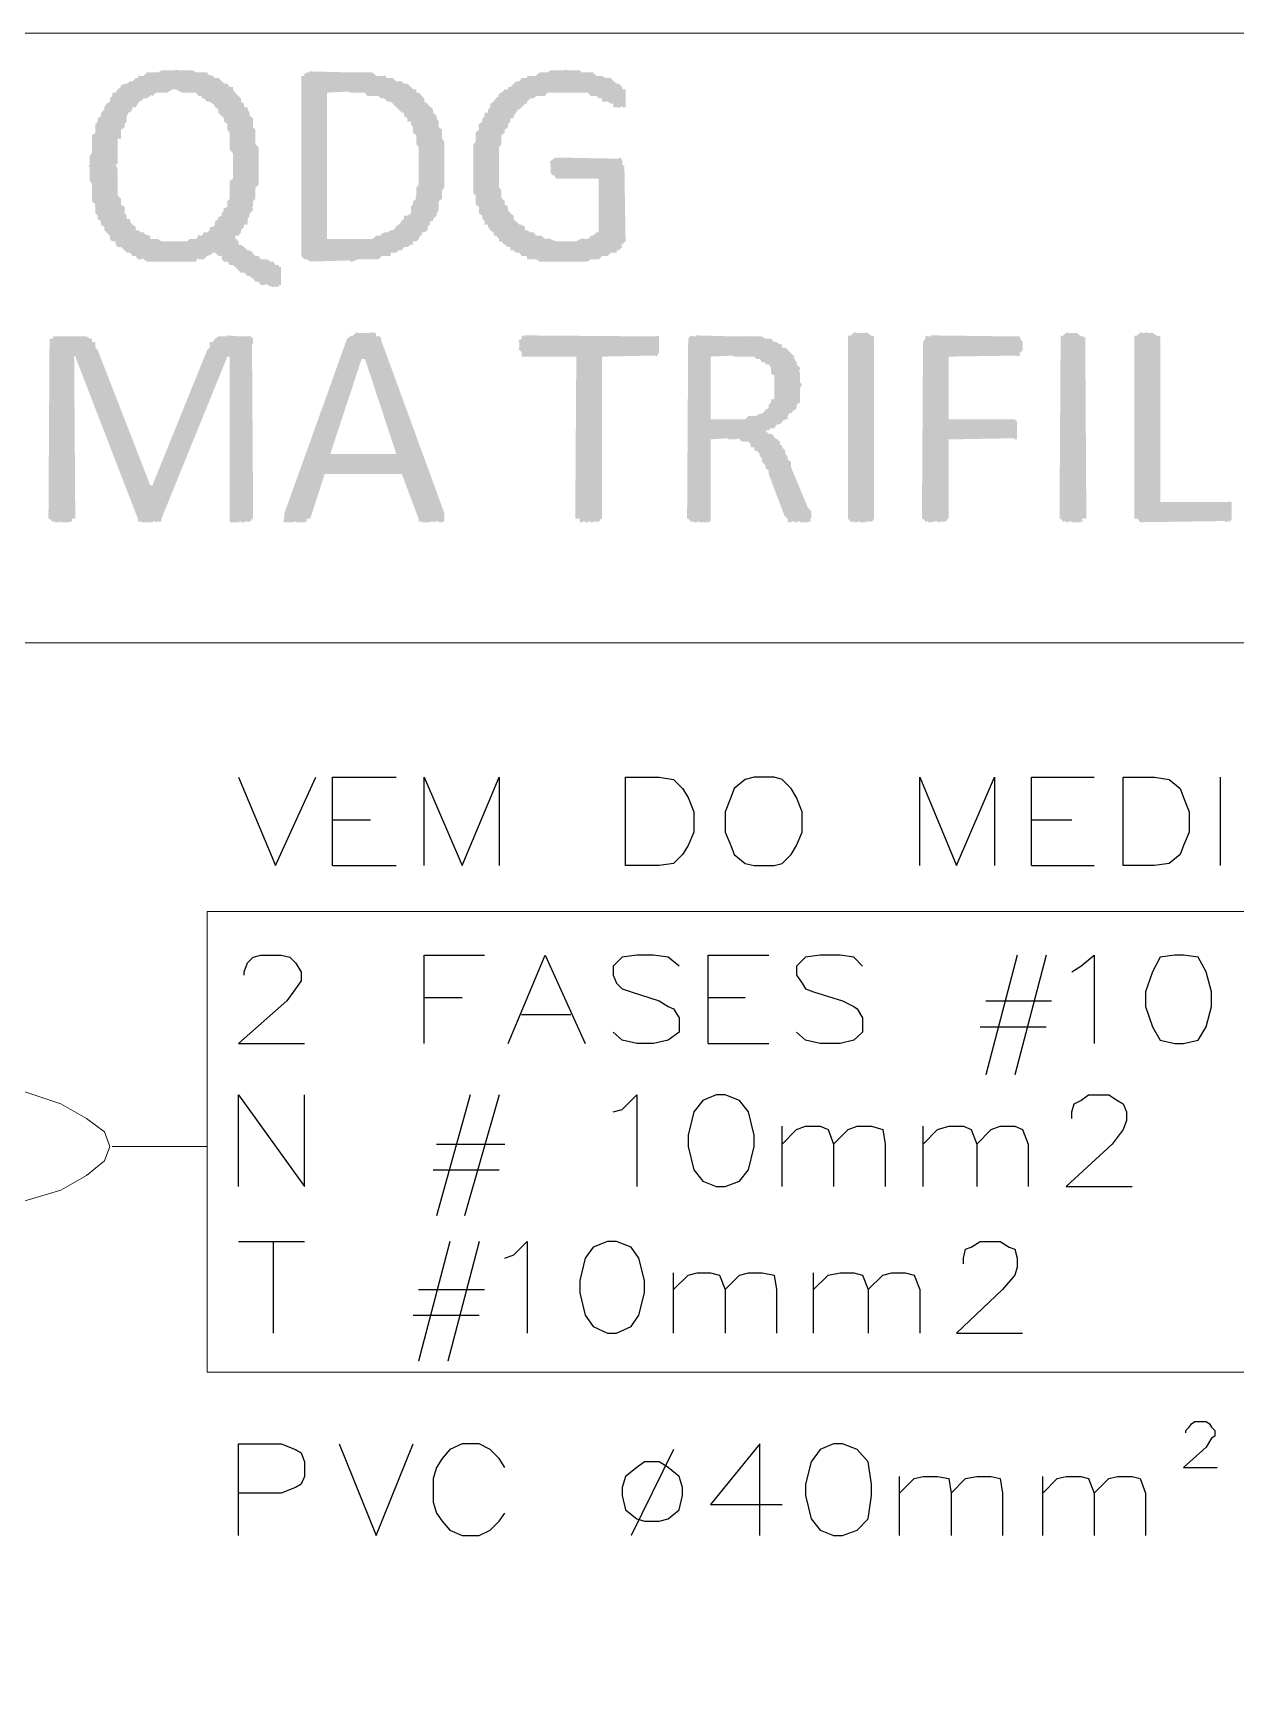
# Model space of a CAD drawing. Header units: millimetres. Extents: x 3240 to 3412, y 1366 to 1426.
# Drawn here: x 3256.151 to 3257.929, y 1378.575 to 1381.04 of the extents above; entities that cross this region are included whole.
import ezdxf

# ---------------------------------------------------------------- set-up
doc = ezdxf.new("R2010")
doc.units = ezdxf.units.MM

msp = doc.modelspace()

# ---------------------------------------------------------------- hatches: boundary and pattern name
at = {"true_color": 0x000007}
h = msp.add_hatch(color=7, dxfattribs=at)
h.paths.add_polyline_path([(3256.5174, 1380.6814), (3256.5174, 1380.6781), (3256.5174, 1380.6731), (3256.5174, 1380.6681), (3256.5141, 1380.6681), (3256.5141, 1380.6648), (3256.5124, 1380.6665), (3256.5091, 1380.6648), (3256.5091, 1380.6665), (3256.5058, 1380.6648), (3256.4976, 1380.6681), (3256.4959, 1380.6698), (3256.4926, 1380.6681), (3256.4876, 1380.6681), (3256.4843, 1380.6731), (3256.4794, 1380.6731), (3256.4761, 1380.6781), (3256.4744, 1380.6781), (3256.4711, 1380.6814), (3256.4678, 1380.6814), (3256.4628, 1380.6863), (3256.4579, 1380.6863), (3256.4546, 1380.6896), (3256.4529, 1380.6913), (3256.4496, 1380.6946), (3256.4463, 1380.6979), (3256.4413, 1380.6979), (3256.438, 1380.7029), (3256.4331, 1380.7029), (3256.4297, 1380.7062), (3256.4297, 1380.7111), (3256.4248, 1380.7111), (3256.4198, 1380.7161), (3256.4165, 1380.7161), (3256.4116, 1380.7111), (3256.4116, 1380.7128), (3256.4082, 1380.7111), (3256.4033, 1380.7062), (3256.395, 1380.7062), (3256.3934, 1380.7078), (3256.3917, 1380.7029), (3256.3867, 1380.7029), (3256.3818, 1380.7029), (3256.3785, 1380.7029), (3256.3735, 1380.7029), (3256.3702, 1380.7029), (3256.3652, 1380.7029), (3256.3619, 1380.7029), (3256.357, 1380.7029), (3256.352, 1380.7029), (3256.3487, 1380.7029), (3256.3437, 1380.7029), (3256.3355, 1380.7029), (3256.3322, 1380.7029), (3256.3272, 1380.7029), (3256.3239, 1380.7029), (3256.3189, 1380.7029), (3256.314, 1380.7062), (3256.314, 1380.7078), (3256.3107, 1380.7062), (3256.3057, 1380.7062), (3256.3024, 1380.7111), (3256.2974, 1380.7111), (3256.2941, 1380.7161), (3256.2892, 1380.7161), (3256.2859, 1380.7194), (3256.2842, 1380.7211), (3256.2809, 1380.7244), (3256.2759, 1380.7244), (3256.2726, 1380.7277), (3256.2726, 1380.7326), (3256.2677, 1380.7326), (3256.2644, 1380.736), (3256.2644, 1380.7409), (3256.2594, 1380.7459), (3256.2561, 1380.7492), (3256.2561, 1380.7541), (3256.2511, 1380.7575), (3256.2511, 1380.7624), (3256.2462, 1380.7657), (3256.2462, 1380.7707), (3256.2429, 1380.774), (3256.2429, 1380.779), (3256.2429, 1380.7839), (3256.2412, 1380.7839), (3256.2429, 1380.7872), (3256.2379, 1380.7922), (3256.2379, 1380.7955), (3256.2379, 1380.8005), (3256.2379, 1380.8038), (3256.2379, 1380.8087), (3256.2379, 1380.812), (3256.2379, 1380.817), (3256.2346, 1380.822), (3256.2346, 1380.8253), (3256.2346, 1380.8335), (3256.2346, 1380.8385), (3256.2346, 1380.8418), (3256.2329, 1380.8435), (3256.2346, 1380.8468), (3256.2346, 1380.8517), (3256.2346, 1380.855), (3256.2346, 1380.86), (3256.2379, 1380.8633), (3256.2379, 1380.8683), (3256.2379, 1380.8716), (3256.2379, 1380.8765), (3256.2379, 1380.8798), (3256.2379, 1380.8848), (3256.2379, 1380.8898), (3256.2429, 1380.8931), (3256.2429, 1380.898), (3256.2429, 1380.9013), (3256.2429, 1380.9063), (3256.2462, 1380.9096), (3256.2462, 1380.9146), (3256.2511, 1380.9179), (3256.2511, 1380.9228), (3256.2561, 1380.9278), (3256.2561, 1380.9311), (3256.2594, 1380.9361), (3256.2644, 1380.9394), (3256.2644, 1380.9443), (3256.2677, 1380.9477), (3256.2677, 1380.9526), (3256.2726, 1380.9526), (3256.2759, 1380.9576), (3256.2809, 1380.9609), (3256.2792, 1380.9625), (3256.2859, 1380.9658), (3256.2892, 1380.9658), (3256.2941, 1380.9692), (3256.2974, 1380.9692), (3256.3024, 1380.9741), (3256.3057, 1380.9741), (3256.3057, 1380.9774), (3256.3107, 1380.9774), (3256.314, 1380.9774), (3256.3189, 1380.9824), (3256.3239, 1380.9824), (3256.3272, 1380.9824), (3256.3322, 1380.9824), (3256.3355, 1380.9824), (3256.3404, 1380.9857), (3256.3437, 1380.9857), (3256.3487, 1380.9857), (3256.352, 1380.9857), (3256.357, 1380.9857), (3256.3619, 1380.9857), (3256.3603, 1380.9873), (3256.3652, 1380.9857), (3256.3735, 1380.9857), (3256.3785, 1380.9857), (3256.3818, 1380.9857), (3256.3867, 1380.9857), (3256.3917, 1380.9824), (3256.395, 1380.9824), (3256.4, 1380.9824), (3256.4033, 1380.9824), (3256.4082, 1380.9824), (3256.4116, 1380.9774), (3256.4116, 1380.9791), (3256.4165, 1380.9774), (3256.4198, 1380.9741), (3256.4248, 1380.9741), (3256.4297, 1380.9692), (3256.4281, 1380.9708), (3256.4331, 1380.9658), (3256.438, 1380.9658), (3256.4413, 1380.9609), (3256.4463, 1380.9609), (3256.4463, 1380.9576), (3256.4496, 1380.9526), (3256.4546, 1380.9477), (3256.4529, 1380.9493), (3256.4579, 1380.9443), (3256.4579, 1380.9394), (3256.4628, 1380.9361), (3256.4628, 1380.9311), (3256.4678, 1380.9311), (3256.4678, 1380.9278), (3256.4711, 1380.9228), (3256.4711, 1380.9179), (3256.4761, 1380.9146), (3256.4761, 1380.9096), (3256.4761, 1380.9063), (3256.4761, 1380.9013), (3256.4794, 1380.898), (3256.4794, 1380.8931), (3256.4794, 1380.8898), (3256.4794, 1380.8848), (3256.4794, 1380.8798), (3256.4794, 1380.8765), (3256.4843, 1380.8716), (3256.4843, 1380.8683), (3256.4843, 1380.8633), (3256.4843, 1380.86), (3256.4843, 1380.855), (3256.4843, 1380.8517), (3256.4843, 1380.8468), (3256.4843, 1380.8418), (3256.4843, 1380.8385), (3256.4843, 1380.8335), (3256.4843, 1380.8302), (3256.4843, 1380.8253), (3256.4843, 1380.822), (3256.4843, 1380.817), (3256.4794, 1380.812), (3256.4794, 1380.8087), (3256.4794, 1380.8038), (3256.4794, 1380.8005), (3256.4794, 1380.7955), (3256.4761, 1380.7922), (3256.4761, 1380.7872), (3256.4761, 1380.7839), (3256.4744, 1380.7839), (3256.4761, 1380.779), (3256.4711, 1380.774), (3256.4711, 1380.7707), (3256.4678, 1380.7657), (3256.4678, 1380.7624), (3256.4678, 1380.7575), (3256.4628, 1380.7575), (3256.4628, 1380.7541), (3256.4579, 1380.7492), (3256.4579, 1380.7459), (3256.4546, 1380.7409), (3256.4496, 1380.7409), (3256.4496, 1380.736), (3256.4496, 1380.7376), (3256.4546, 1380.7326), (3256.4546, 1380.7277), (3256.4579, 1380.7277), (3256.4628, 1380.7244), (3256.4678, 1380.7194), (3256.4711, 1380.7194), (3256.4761, 1380.7161), (3256.4744, 1380.7161), (3256.4794, 1380.7111), (3256.4843, 1380.7111), (3256.4876, 1380.7062), (3256.4926, 1380.7062), (3256.4976, 1380.7062), (3256.4959, 1380.7078), (3256.5009, 1380.7029), (3256.5058, 1380.7029), (3256.5091, 1380.6979), (3256.5141, 1380.6979), (3256.5141, 1380.6946), (3256.5174, 1380.6946), (3256.5174, 1380.6896), (3256.5174, 1380.6863), (3256.5174, 1380.6814), (3256.5174, 1380.683)])
h.paths.add_polyline_path([(3256.4463, 1380.8418), (3256.4463, 1380.8517), (3256.4463, 1380.855), (3256.4463, 1380.86), (3256.4463, 1380.8633), (3256.4413, 1380.8683), (3256.4413, 1380.8716), (3256.4413, 1380.8765), (3256.4413, 1380.8798), (3256.4413, 1380.8848), (3256.4413, 1380.8898), (3256.4413, 1380.8931), (3256.438, 1380.898), (3256.438, 1380.9013), (3256.438, 1380.9063), (3256.4331, 1380.9096), (3256.4331, 1380.9146), (3256.4297, 1380.9179), (3256.4281, 1380.9195), (3256.4248, 1380.9228), (3256.4248, 1380.9278), (3256.4198, 1380.9311), (3256.4198, 1380.9328), (3256.4165, 1380.9361), (3256.4116, 1380.9394), (3256.4082, 1380.9394), (3256.4033, 1380.9443), (3256.4, 1380.9443), (3256.4, 1380.9477), (3256.395, 1380.9477), (3256.3934, 1380.9493), (3256.3917, 1380.9526), (3256.3867, 1380.9526), (3256.3818, 1380.9526), (3256.3785, 1380.9526), (3256.3735, 1380.9526), (3256.3702, 1380.9526), (3256.3619, 1380.9576), (3256.3603, 1380.9576), (3256.357, 1380.9576), (3256.3487, 1380.9526), (3256.3437, 1380.9526), (3256.3404, 1380.9526), (3256.3355, 1380.9526), (3256.3322, 1380.9526), (3256.3272, 1380.9477), (3256.3256, 1380.9493), (3256.3239, 1380.9477), (3256.3189, 1380.9443), (3256.314, 1380.9443), (3256.3107, 1380.9394), (3256.309, 1380.941), (3256.3057, 1380.9361), (3256.3024, 1380.9311), (3256.2974, 1380.9311), (3256.2974, 1380.9278), (3256.2941, 1380.9228), (3256.2925, 1380.9245), (3256.2892, 1380.9179), (3256.2892, 1380.9146), (3256.2892, 1380.9096), (3256.2859, 1380.9063), (3256.2859, 1380.9013), (3256.2809, 1380.898), (3256.2809, 1380.8931), (3256.2809, 1380.8898), (3256.2809, 1380.8848), (3256.2759, 1380.8848), (3256.2759, 1380.8798), (3256.2759, 1380.8765), (3256.2759, 1380.8716), (3256.2759, 1380.8683), (3256.2759, 1380.86), (3256.2759, 1380.855), (3256.2759, 1380.8517), (3256.2759, 1380.8468), (3256.2726, 1380.8468), (3256.2759, 1380.8385), (3256.2759, 1380.8335), (3256.2759, 1380.8302), (3256.2759, 1380.8253), (3256.2759, 1380.822), (3256.2759, 1380.817), (3256.2759, 1380.812), (3256.2759, 1380.8087), (3256.2759, 1380.8038), (3256.2759, 1380.8005), (3256.2809, 1380.7955), (3256.2809, 1380.7922), (3256.2809, 1380.7872), (3256.2859, 1380.7839), (3256.2859, 1380.779), (3256.2859, 1380.774), (3256.2892, 1380.7707), (3256.2892, 1380.7657), (3256.2941, 1380.7657), (3256.2941, 1380.7624), (3256.2974, 1380.7575), (3256.3024, 1380.7541), (3256.3024, 1380.7492), (3256.3057, 1380.7492), (3256.3107, 1380.7459), (3256.314, 1380.7459), (3256.3189, 1380.7409), (3256.3173, 1380.7426), (3256.3239, 1380.7409), (3256.3239, 1380.736), (3256.3272, 1380.736), (3256.3322, 1380.736), (3256.3355, 1380.736), (3256.3404, 1380.7326), (3256.3437, 1380.7326), (3256.352, 1380.7326), (3256.357, 1380.7326), (3256.3553, 1380.7326), (3256.3652, 1380.7326), (3256.3702, 1380.7326), (3256.3735, 1380.7326), (3256.3785, 1380.7326), (3256.3818, 1380.736), (3256.3867, 1380.736), (3256.3917, 1380.736), (3256.395, 1380.7409), (3256.3934, 1380.7426), (3256.4, 1380.7409), (3256.4033, 1380.7459), (3256.4082, 1380.7459), (3256.4116, 1380.7492), (3256.4116, 1380.7541), (3256.4165, 1380.7541), (3256.4198, 1380.7575), (3256.4198, 1380.7624), (3256.4248, 1380.7657), (3256.4231, 1380.7674), (3256.4297, 1380.7707), (3256.4297, 1380.774), (3256.4331, 1380.779), (3256.4314, 1380.7806), (3256.438, 1380.7839), (3256.438, 1380.7872), (3256.438, 1380.7922), (3256.4413, 1380.7955), (3256.4413, 1380.8005), (3256.4413, 1380.8038), (3256.4413, 1380.8087), (3256.4413, 1380.812), (3256.4413, 1380.817), (3256.4413, 1380.822), (3256.4463, 1380.8253), (3256.4463, 1380.8302), (3256.4463, 1380.8335), (3256.4463, 1380.8418), (3256.4446, 1380.8435)])
h = msp.add_hatch(color=7, dxfattribs=at)
h.paths.add_polyline_path([(3256.7589, 1380.8468), (3256.7589, 1380.8418), (3256.7589, 1380.8385), (3256.7589, 1380.8335), (3256.7589, 1380.8302), (3256.7589, 1380.8253), (3256.7589, 1380.822), (3256.7589, 1380.817), (3256.7589, 1380.812), (3256.7556, 1380.8087), (3256.7556, 1380.8038), (3256.7556, 1380.8005), (3256.7556, 1380.7955), (3256.7506, 1380.7922), (3256.7506, 1380.7872), (3256.7506, 1380.7839), (3256.7506, 1380.779), (3256.7473, 1380.774), (3256.7473, 1380.7707), (3256.7423, 1380.7657), (3256.7423, 1380.7624), (3256.7374, 1380.7624), (3256.7374, 1380.7575), (3256.7341, 1380.7541), (3256.7341, 1380.7492), (3256.7291, 1380.7459), (3256.7258, 1380.7459), (3256.7258, 1380.7409), (3256.7241, 1380.7426), (3256.7208, 1380.736), (3256.7175, 1380.7326), (3256.7126, 1380.7326), (3256.7126, 1380.7277), (3256.7093, 1380.7277), (3256.7043, 1380.7244), (3256.6993, 1380.7244), (3256.696, 1380.7194), (3256.6911, 1380.7194), (3256.6878, 1380.7161), (3256.6828, 1380.7161), (3256.6795, 1380.7161), (3256.6795, 1380.7111), (3256.6745, 1380.7111), (3256.6696, 1380.7111), (3256.6663, 1380.7111), (3256.6613, 1380.7062), (3256.658, 1380.7062), (3256.653, 1380.7062), (3256.6497, 1380.7062), (3256.6448, 1380.7062), (3256.6414, 1380.7062), (3256.6365, 1380.7062), (3256.6315, 1380.7062), (3256.6233, 1380.7029), (3256.6199, 1380.7029), (3256.6183, 1380.7045), (3256.5604, 1380.7029), (3256.5554, 1380.7062), (3256.5521, 1380.7062), (3256.5505, 1380.7078), (3256.5472, 1380.7111), (3256.5472, 1380.7161), (3256.5472, 1380.7194), (3256.5472, 1380.7211), (3256.5472, 1380.9658), (3256.5472, 1380.9741), (3256.5472, 1380.9774), (3256.5521, 1380.9774), (3256.5505, 1380.9791), (3256.5554, 1380.9824), (3256.5604, 1380.9824), (3256.5588, 1380.984), (3256.6233, 1380.9824), (3256.6282, 1380.9824), (3256.6315, 1380.9824), (3256.6365, 1380.9824), (3256.6414, 1380.9824), (3256.6497, 1380.9824), (3256.653, 1380.9824), (3256.658, 1380.9774), (3256.6613, 1380.9774), (3256.6663, 1380.9774), (3256.6696, 1380.9774), (3256.6696, 1380.9791), (3256.6745, 1380.9741), (3256.6795, 1380.9741), (3256.6828, 1380.9741), (3256.6878, 1380.9692), (3256.6911, 1380.9692), (3256.696, 1380.9692), (3256.6993, 1380.9658), (3256.7043, 1380.9658), (3256.7093, 1380.9609), (3256.7126, 1380.9576), (3256.7175, 1380.9576), (3256.7175, 1380.9526), (3256.7208, 1380.9526), (3256.7258, 1380.9477), (3256.7241, 1380.9493), (3256.7291, 1380.9443), (3256.7291, 1380.9394), (3256.7341, 1380.9361), (3256.7374, 1380.9311), (3256.7374, 1380.9328), (3256.7423, 1380.9278), (3256.7423, 1380.9228), (3256.7473, 1380.9179), (3256.7473, 1380.9146), (3256.7506, 1380.9096), (3256.7506, 1380.9063), (3256.7506, 1380.9013), (3256.7489, 1380.903), (3256.7556, 1380.898), (3256.7556, 1380.8931), (3256.7556, 1380.8898), (3256.7556, 1380.8848), (3256.7589, 1380.8798), (3256.7589, 1380.8765), (3256.7589, 1380.8716), (3256.7589, 1380.8683), (3256.7589, 1380.8633), (3256.7589, 1380.86), (3256.7589, 1380.8517), (3256.7589, 1380.8468), (3256.7589, 1380.8484)])
h.paths.add_polyline_path([(3256.7208, 1380.8468), (3256.7208, 1380.8517), (3256.7208, 1380.855), (3256.7208, 1380.86), (3256.7208, 1380.8633), (3256.7208, 1380.8683), (3256.7208, 1380.8716), (3256.7175, 1380.8765), (3256.7175, 1380.8798), (3256.7175, 1380.8848), (3256.7175, 1380.8898), (3256.7126, 1380.8931), (3256.7126, 1380.898), (3256.7126, 1380.9013), (3256.7093, 1380.9063), (3256.7093, 1380.9096), (3256.7043, 1380.9096), (3256.7043, 1380.9146), (3256.6993, 1380.9179), (3256.6993, 1380.9228), (3256.696, 1380.9228), (3256.6911, 1380.9278), (3256.6878, 1380.9311), (3256.6861, 1380.9328), (3256.6828, 1380.9361), (3256.6795, 1380.9394), (3256.6745, 1380.9394), (3256.6696, 1380.9443), (3256.6663, 1380.9443), (3256.6646, 1380.9443), (3256.6613, 1380.9477), (3256.658, 1380.9477), (3256.653, 1380.9477), (3256.6497, 1380.9477), (3256.6448, 1380.9477), (3256.6414, 1380.9526), (3256.6365, 1380.9526), (3256.6315, 1380.9526), (3256.6282, 1380.9526), (3256.6199, 1380.9526), (3256.6183, 1380.9543), (3256.5852, 1380.9526), (3256.5852, 1380.736), (3256.6199, 1380.736), (3256.6282, 1380.736), (3256.6315, 1380.736), (3256.6365, 1380.736), (3256.6414, 1380.736), (3256.6448, 1380.736), (3256.6497, 1380.736), (3256.653, 1380.736), (3256.658, 1380.7409), (3256.6613, 1380.7409), (3256.6663, 1380.7409), (3256.6646, 1380.7426), (3256.6696, 1380.7459), (3256.6745, 1380.7459), (3256.6795, 1380.7492), (3256.6828, 1380.7492), (3256.6878, 1380.7541), (3256.6861, 1380.7541), (3256.6911, 1380.7575), (3256.696, 1380.7624), (3256.6944, 1380.7624), (3256.6993, 1380.7657), (3256.6993, 1380.7707), (3256.7043, 1380.7707), (3256.7093, 1380.774), (3256.7093, 1380.779), (3256.7093, 1380.7839), (3256.7126, 1380.7872), (3256.7126, 1380.7922), (3256.7175, 1380.7955), (3256.7159, 1380.7971), (3256.7175, 1380.8005), (3256.7175, 1380.8038), (3256.7175, 1380.8087), (3256.7175, 1380.812), (3256.7208, 1380.817), (3256.7208, 1380.822), (3256.7208, 1380.8253), (3256.7208, 1380.8302), (3256.7208, 1380.8335), (3256.7208, 1380.8385), (3256.7208, 1380.8418), (3256.7208, 1380.8468), (3256.7208, 1380.8484)])
for points in [[(3257.0268, 1380.9443), (3257.0268, 1380.9394), (3257.0268, 1380.9361), (3257.0268, 1380.9311), (3257.0218, 1380.9311), (3257.0202, 1380.9328), (3257.0169, 1380.9278), (3257.0169, 1380.9311), (3257.0136, 1380.9311), (3257.0086, 1380.9311), (3257.0086, 1380.9361), (3257.0053, 1380.9361), (3257.0003, 1380.9394), (3256.997, 1380.9394), (3256.9921, 1380.9394), (3256.9921, 1380.9443), (3256.9871, 1380.9443), (3256.9838, 1380.9477), (3256.9788, 1380.9477), (3256.9755, 1380.9477), (3256.9706, 1380.9526), (3256.9673, 1380.9526), (3256.9623, 1380.9526), (3256.959, 1380.9526), (3256.954, 1380.9526), (3256.9491, 1380.9526), (3256.9458, 1380.9526), (3256.9408, 1380.9526), (3256.9375, 1380.9526), (3256.9325, 1380.9526), (3256.9292, 1380.9526), (3256.9243, 1380.9526), (3256.921, 1380.9526), (3256.916, 1380.9526), (3256.911, 1380.9526), (3256.9077, 1380.9477), (3256.9028, 1380.9477), (3256.8995, 1380.9477), (3256.8945, 1380.9477), (3256.8912, 1380.9443), (3256.8862, 1380.9443), (3256.8813, 1380.9394), (3256.8813, 1380.9361), (3256.878, 1380.9361), (3256.873, 1380.9311), (3256.8697, 1380.9278), (3256.868, 1380.9278), (3256.8647, 1380.9228), (3256.8614, 1380.9179), (3256.8614, 1380.9146), (3256.8565, 1380.9146), (3256.8565, 1380.9096), (3256.8531, 1380.9063), (3256.8531, 1380.9013), (3256.8482, 1380.898), (3256.8482, 1380.8931), (3256.8432, 1380.8898), (3256.8432, 1380.8848), (3256.8432, 1380.8798), (3256.8432, 1380.8765), (3256.8399, 1380.8716), (3256.8399, 1380.8683), (3256.8399, 1380.8633), (3256.8399, 1380.86), (3256.8399, 1380.855), (3256.8399, 1380.8517), (3256.8399, 1380.8468), (3256.8399, 1380.8418), (3256.8399, 1380.8385), (3256.8399, 1380.8335), (3256.8399, 1380.8302), (3256.8399, 1380.8253), (3256.8399, 1380.822), (3256.8399, 1380.817), (3256.8399, 1380.812), (3256.8432, 1380.8087), (3256.8432, 1380.8038), (3256.8432, 1380.8005), (3256.8432, 1380.7955), (3256.8432, 1380.7971), (3256.8482, 1380.7922), (3256.8482, 1380.7872), (3256.8531, 1380.7839), (3256.8531, 1380.779), (3256.8565, 1380.774), (3256.8548, 1380.7756), (3256.8614, 1380.7707), (3256.8614, 1380.7657), (3256.8647, 1380.7624), (3256.8697, 1380.7575), (3256.873, 1380.7575), (3256.878, 1380.7541), (3256.878, 1380.7492), (3256.8813, 1380.7492), (3256.8862, 1380.7459), (3256.8912, 1380.7459), (3256.8945, 1380.7409), (3256.8995, 1380.7409), (3256.9028, 1380.7409), (3256.9077, 1380.736), (3256.911, 1380.736), (3256.911, 1380.7376), (3256.916, 1380.736), (3256.9243, 1380.7326), (3256.9292, 1380.7326), (3256.9325, 1380.7326), (3256.9375, 1380.7326), (3256.9358, 1380.7326), (3256.9408, 1380.7326), (3256.9458, 1380.7326), (3256.9491, 1380.7326), (3256.954, 1380.7326), (3256.959, 1380.736), (3256.9623, 1380.736), (3256.9606, 1380.7376), (3256.9673, 1380.736), (3256.9706, 1380.736), (3256.9755, 1380.7409), (3256.9788, 1380.7409), (3256.9838, 1380.7459), (3256.9871, 1380.7459), (3256.9871, 1380.8253), (3256.9243, 1380.8253), (3256.921, 1380.8302), (3256.9193, 1380.8302), (3256.916, 1380.8335), (3256.916, 1380.8385), (3256.916, 1380.8418), (3256.916, 1380.8468), (3256.9143, 1380.8484), (3256.916, 1380.8517), (3256.921, 1380.855), (3256.9193, 1380.8567), (3256.9243, 1380.855), (3256.9226, 1380.8567), (3257.0136, 1380.855), (3257.0169, 1380.855), (3257.0169, 1380.8567), (3257.0218, 1380.855), (3257.0202, 1380.8567), (3257.0218, 1380.8517), (3257.0218, 1380.8468), (3257.0268, 1380.8418), (3257.0251, 1380.8435), (3257.0268, 1380.736), (3257.0268, 1380.7326), (3257.0218, 1380.7277), (3257.0202, 1380.7293), (3257.0218, 1380.7244), (3257.0169, 1380.7194), (3257.0136, 1380.7194), (3257.0136, 1380.7161), (3257.0086, 1380.7161), (3257.0053, 1380.7161), (3257.0003, 1380.7111), (3256.997, 1380.7111), (3256.9921, 1380.7111), (3256.9871, 1380.7062), (3256.9838, 1380.7062), (3256.9788, 1380.7062), (3256.9755, 1380.7062), (3256.9706, 1380.7029), (3256.9673, 1380.7029), (3256.9623, 1380.7029), (3256.959, 1380.7029), (3256.954, 1380.7029), (3256.9491, 1380.7029), (3256.9458, 1380.7029), (3256.9408, 1380.7029), (3256.9375, 1380.7029), (3256.9325, 1380.7029), (3256.9243, 1380.7029), (3256.921, 1380.7029), (3256.916, 1380.7029), (3256.911, 1380.7029), (3256.9077, 1380.7029), (3256.9028, 1380.7029), (3256.8995, 1380.7029), (3256.8945, 1380.7062), (3256.8912, 1380.7062), (3256.8862, 1380.7062), (3256.8813, 1380.7062), (3256.8813, 1380.7111), (3256.878, 1380.7111), (3256.873, 1380.7111), (3256.8697, 1380.7161), (3256.8647, 1380.7161), (3256.8614, 1380.7194), (3256.8565, 1380.7194), (3256.8565, 1380.7244), (3256.8531, 1380.7244), (3256.8482, 1380.7277), (3256.8432, 1380.7326), (3256.8399, 1380.7326), (3256.8399, 1380.736), (3256.835, 1380.7409), (3256.8316, 1380.7409), (3256.8316, 1380.7459), (3256.8267, 1380.7492), (3256.8234, 1380.7541), (3256.8234, 1380.7575), (3256.8184, 1380.7575), (3256.8184, 1380.7624), (3256.8151, 1380.7657), (3256.8151, 1380.7707), (3256.8101, 1380.774), (3256.8101, 1380.779), (3256.8101, 1380.7839), (3256.8052, 1380.7872), (3256.8052, 1380.7922), (3256.8052, 1380.7955), (3256.8052, 1380.8005), (3256.8019, 1380.8038), (3256.8019, 1380.8087), (3256.8019, 1380.812), (3256.8019, 1380.817), (3256.8019, 1380.822), (3256.8019, 1380.8253), (3256.8019, 1380.8302), (3256.8019, 1380.8335), (3256.8019, 1380.8385), (3256.8019, 1380.8418), (3256.8019, 1380.8468), (3256.8019, 1380.8517), (3256.8019, 1380.855), (3256.8019, 1380.86), (3256.8019, 1380.8633), (3256.8019, 1380.8683), (3256.8019, 1380.8716), (3256.8019, 1380.8765), (3256.8052, 1380.8798), (3256.8052, 1380.8848), (3256.8052, 1380.8898), (3256.8052, 1380.8931), (3256.8101, 1380.898), (3256.8101, 1380.9013), (3256.8085, 1380.903), (3256.8101, 1380.9063), (3256.8151, 1380.9096), (3256.8151, 1380.9146), (3256.8184, 1380.9179), (3256.8184, 1380.9228), (3256.8234, 1380.9228), (3256.8234, 1380.9278), (3256.8267, 1380.9311), (3256.8267, 1380.9361), (3256.8316, 1380.9394), (3256.835, 1380.9443), (3256.8399, 1380.9477), (3256.8383, 1380.9493), (3256.8432, 1380.9526), (3256.8482, 1380.9576), (3256.8531, 1380.9576), (3256.8531, 1380.9609), (3256.8565, 1380.9609), (3256.8614, 1380.9658), (3256.8647, 1380.9692), (3256.8697, 1380.9692), (3256.873, 1380.9741), (3256.878, 1380.9741), (3256.8813, 1380.9741), (3256.8813, 1380.9774), (3256.8862, 1380.9774), (3256.8912, 1380.9774), (3256.8945, 1380.9774), (3256.8995, 1380.9824), (3256.9028, 1380.9824), (3256.9077, 1380.9824), (3256.911, 1380.9824), (3256.916, 1380.9857), (3256.921, 1380.9857), (3256.9243, 1380.9857), (3256.9292, 1380.9857), (3256.9325, 1380.9857), (3256.9375, 1380.9857), (3256.9358, 1380.9873), (3256.9408, 1380.9857), (3256.9458, 1380.9857), (3256.9491, 1380.9857), (3256.954, 1380.9857), (3256.959, 1380.9857), (3256.9623, 1380.9824), (3256.9673, 1380.9824), (3256.9706, 1380.9824), (3256.9755, 1380.9824), (3256.9788, 1380.9824), (3256.9838, 1380.9774), (3256.9871, 1380.9774), (3256.9921, 1380.9774), (3256.997, 1380.9741), (3257.0003, 1380.9741), (3257.0053, 1380.9741), (3257.0086, 1380.9692), (3257.0086, 1380.9708), (3257.0136, 1380.9658), (3257.0169, 1380.9658), (3257.0218, 1380.9609), (3257.0218, 1380.9576), (3257.0268, 1380.9576), (3257.0268, 1380.9526), (3257.0268, 1380.9477), (3257.0268, 1380.9443), (3257.0251, 1380.9443)], [(3257.394, 1380.3225), (3257.3907, 1380.3175), (3257.389, 1380.3192), (3257.3857, 1380.3175), (3257.384, 1380.3192), (3257.3824, 1380.3175), (3257.3725, 1380.3175), (3257.3725, 1380.3192), (3257.3692, 1380.3175), (3257.3642, 1380.3175), (3257.3642, 1380.3192), (3257.3609, 1380.3175), (3257.3592, 1380.3192), (3257.3559, 1380.3225), (3257.3559, 1380.5888), (3257.3559, 1380.5921), (3257.3559, 1380.5937), (3257.3609, 1380.5921), (3257.3592, 1380.5937), (3257.3642, 1380.597), (3257.3642, 1380.5987), (3257.3692, 1380.597), (3257.3725, 1380.597), (3257.3824, 1380.597), (3257.3807, 1380.5987), (3257.3857, 1380.597), (3257.3907, 1380.5921), (3257.389, 1380.5937), (3257.394, 1380.5921), (3257.394, 1380.5937), (3257.394, 1380.5888)], [(3257.7082, 1380.3225), (3257.7032, 1380.3225), (3257.7016, 1380.3225), (3257.7032, 1380.3175), (3257.7016, 1380.3192), (3257.6999, 1380.3175), (3257.695, 1380.3175), (3257.69, 1380.3175), (3257.6867, 1380.3175), (3257.6851, 1380.3192), (3257.6817, 1380.3175), (3257.6784, 1380.3175), (3257.6768, 1380.3192), (3257.6735, 1380.3175), (3257.6735, 1380.3192), (3257.6702, 1380.3225), (3257.6685, 1380.3225), (3257.6702, 1380.5888), (3257.6702, 1380.5921), (3257.6685, 1380.5937), (3257.6735, 1380.5921), (3257.6735, 1380.5937), (3257.6784, 1380.597), (3257.6768, 1380.5987), (3257.6817, 1380.597), (3257.6867, 1380.597), (3257.69, 1380.597), (3257.695, 1380.597), (3257.6933, 1380.5987), (3257.6999, 1380.5921), (3257.7032, 1380.5921), (3257.7016, 1380.5937), (3257.7082, 1380.5888), (3257.7066, 1380.5888)], [(3257.9232, 1380.3341), (3257.9232, 1380.3308), (3257.9232, 1380.3258), (3257.9232, 1380.3225), (3257.9199, 1380.3175), (3257.9183, 1380.3192), (3257.9149, 1380.3175), (3257.9133, 1380.3192), (3257.7926, 1380.3175), (3257.7876, 1380.3175), (3257.7843, 1380.3225), (3257.7826, 1380.3225), (3257.7793, 1380.3225), (3257.7793, 1380.3258), (3257.7793, 1380.3308), (3257.7793, 1380.5888), (3257.7793, 1380.5921), (3257.7793, 1380.5937), (3257.7843, 1380.5921), (3257.7826, 1380.5937), (3257.7876, 1380.597), (3257.7876, 1380.5987), (3257.7926, 1380.597), (3257.7959, 1380.597), (3257.7959, 1380.5987), (3257.8008, 1380.597), (3257.8058, 1380.597), (3257.8041, 1380.5987), (3257.8141, 1380.5921), (3257.8124, 1380.5937), (3257.8174, 1380.5921), (3257.8174, 1380.5937), (3257.8174, 1380.5888), (3257.8174, 1380.3473), (3257.9149, 1380.3473), (3257.9199, 1380.3473), (3257.9183, 1380.3489), (3257.9232, 1380.3473), (3257.9232, 1380.3489), (3257.9232, 1380.3423), (3257.9232, 1380.339), (3257.9232, 1380.3341), (3257.9232, 1380.3357)], [(3256.4761, 1380.3225), (3256.4744, 1380.3225), (3256.4711, 1380.3175), (3256.4711, 1380.3192), (3256.4678, 1380.3175), (3256.4661, 1380.3192), (3256.4628, 1380.3175), (3256.4579, 1380.3175), (3256.4579, 1380.3192), (3256.4546, 1380.3175), (3256.4496, 1380.3175), (3256.4463, 1380.3175), (3256.4413, 1380.3175), (3256.4413, 1380.3225), (3256.4413, 1380.5623), (3256.438, 1380.5623), (3256.3404, 1380.3225), (3256.3404, 1380.3175), (3256.3388, 1380.3192), (3256.3355, 1380.3175), (3256.3355, 1380.3192), (3256.3322, 1380.3175), (3256.3305, 1380.3192), (3256.3272, 1380.3175), (3256.3239, 1380.3175), (3256.3189, 1380.3175), (3256.314, 1380.3175), (3256.3107, 1380.3175), (3256.309, 1380.3192), (3256.3057, 1380.3175), (3256.3057, 1380.3192), (3256.3057, 1380.3225), (3256.2131, 1380.5623), (3256.2114, 1380.5639), (3256.2131, 1380.3225), (3256.2081, 1380.3225), (3256.2081, 1380.3175), (3256.2081, 1380.3192), (3256.2048, 1380.3175), (3256.1999, 1380.3175), (3256.1965, 1380.3175), (3256.1916, 1380.3175), (3256.1916, 1380.3192), (3256.1883, 1380.3175), (3256.1833, 1380.3175), (3256.1817, 1380.3192), (3256.18, 1380.3175), (3256.1784, 1380.3192), (3256.175, 1380.3225), (3256.1734, 1380.3225), (3256.175, 1380.5805), (3256.175, 1380.5838), (3256.175, 1380.5888), (3256.18, 1380.5888), (3256.18, 1380.5921), (3256.1833, 1380.5921), (3256.1883, 1380.5921), (3256.1916, 1380.5921), (3256.2131, 1380.5921), (3256.218, 1380.5921), (3256.2214, 1380.5921), (3256.2263, 1380.5921), (3256.2296, 1380.5921), (3256.2346, 1380.5888), (3256.2329, 1380.5888), (3256.2379, 1380.5888), (3256.2379, 1380.5838), (3256.2429, 1380.5838), (3256.2429, 1380.5805), (3256.2429, 1380.5755), (3256.2462, 1380.5722), (3256.3239, 1380.3721), (3256.3272, 1380.3721), (3256.4082, 1380.5722), (3256.4116, 1380.5755), (3256.4116, 1380.5805), (3256.4116, 1380.5838), (3256.4165, 1380.5838), (3256.4198, 1380.5888), (3256.4248, 1380.5921), (3256.4297, 1380.5921), (3256.4331, 1380.5921), (3256.438, 1380.5921), (3256.4364, 1380.5937), (3256.4579, 1380.5921), (3256.4628, 1380.5921), (3256.4678, 1380.5921), (3256.4711, 1380.5921), (3256.4711, 1380.5937), (3256.4761, 1380.5888), (3256.4761, 1380.5838), (3256.4761, 1380.5805), (3256.4744, 1380.5805)], [(3257.0764, 1380.5805), (3257.0764, 1380.5755), (3257.0764, 1380.5722), (3257.0764, 1380.5673), (3257.0764, 1380.5689), (3257.0731, 1380.5623), (3257.0715, 1380.5639), (3256.9921, 1380.5623), (3256.9921, 1380.3225), (3256.9904, 1380.3225), (3256.9871, 1380.3175), (3256.9871, 1380.3192), (3256.9838, 1380.3175), (3256.9821, 1380.3192), (3256.9788, 1380.3175), (3256.9755, 1380.3175), (3256.9739, 1380.3192), (3256.9706, 1380.3175), (3256.9673, 1380.3175), (3256.9656, 1380.3192), (3256.9623, 1380.3175), (3256.959, 1380.3175), (3256.959, 1380.3225), (3256.9573, 1380.3225), (3256.954, 1380.3225), (3256.9524, 1380.3225), (3256.954, 1380.5623), (3256.878, 1380.5623), (3256.873, 1380.5623), (3256.873, 1380.5639), (3256.873, 1380.5673), (3256.873, 1380.5689), (3256.8697, 1380.5722), (3256.868, 1380.5722), (3256.8697, 1380.5755), (3256.8697, 1380.5805), (3256.8697, 1380.5838), (3256.868, 1380.5855), (3256.873, 1380.5888), (3256.873, 1380.5921), (3256.873, 1380.5937), (3256.878, 1380.5921), (3256.8763, 1380.5937), (3257.0731, 1380.5921), (3257.0715, 1380.5937), (3257.0764, 1380.5921), (3257.0764, 1380.5937), (3257.0764, 1380.5888), (3257.0764, 1380.5838)], [(3257.6139, 1380.5805), (3257.6139, 1380.5755), (3257.6139, 1380.5722), (3257.6106, 1380.5673), (3257.609, 1380.5689), (3257.6106, 1380.5623), (3257.609, 1380.5639), (3257.6057, 1380.5623), (3257.6057, 1380.5639), (3257.5048, 1380.5623), (3257.5048, 1380.4697), (3257.6024, 1380.4697), (3257.6007, 1380.4713), (3257.6057, 1380.4664), (3257.6057, 1380.4614), (3257.6057, 1380.4631), (3257.6057, 1380.4564), (3257.6057, 1380.4531), (3257.6057, 1380.4482), (3257.6057, 1380.4498), (3257.6057, 1380.4449), (3257.6057, 1380.4399), (3257.6024, 1380.4399), (3257.6007, 1380.4416), (3257.5048, 1380.4399), (3257.5048, 1380.3225), (3257.5031, 1380.3225), (3257.4998, 1380.3175), (3257.4998, 1380.3192), (3257.4965, 1380.3175), (3257.4949, 1380.3192), (3257.4915, 1380.3175), (3257.4882, 1380.3175), (3257.4866, 1380.3192), (3257.4783, 1380.3175), (3257.475, 1380.3175), (3257.4734, 1380.3192), (3257.47, 1380.3175), (3257.47, 1380.3192), (3257.4667, 1380.3225), (3257.4651, 1380.3225), (3257.4667, 1380.5805), (3257.4667, 1380.5838), (3257.47, 1380.5888), (3257.47, 1380.5921), (3257.47, 1380.5937), (3257.475, 1380.5921), (3257.4783, 1380.5921), (3257.4783, 1380.5937), (3257.6057, 1380.5921), (3257.6106, 1380.5921), (3257.609, 1380.5937), (3257.6106, 1380.5888), (3257.6139, 1380.5838)]]:
    msp.add_hatch(color=7, dxfattribs=at).paths.add_polyline_path(points)
h = msp.add_hatch(color=7, dxfattribs=at)
h.paths.add_polyline_path([(3256.7589, 1380.3308), (3256.7589, 1380.3258), (3256.7589, 1380.3225), (3256.7589, 1380.3175), (3256.7589, 1380.3192), (3256.7556, 1380.3175), (3256.7506, 1380.3175), (3256.7489, 1380.3192), (3256.7423, 1380.3175), (3256.7407, 1380.3192), (3256.7374, 1380.3175), (3256.7341, 1380.3175), (3256.7291, 1380.3175), (3256.7258, 1380.3175), (3256.7241, 1380.3192), (3256.7208, 1380.3175), (3256.7208, 1380.3192), (3256.7208, 1380.3225), (3256.696, 1380.3886), (3256.5819, 1380.3886), (3256.5604, 1380.3225), (3256.5554, 1380.3225), (3256.5554, 1380.3175), (3256.5554, 1380.3192), (3256.5521, 1380.3175), (3256.5472, 1380.3175), (3256.5439, 1380.3175), (3256.5389, 1380.3175), (3256.5372, 1380.3192), (3256.5356, 1380.3175), (3256.5306, 1380.3175), (3256.5257, 1380.3175), (3256.5224, 1380.3175), (3256.5207, 1380.3192), (3256.5224, 1380.3225), (3256.5207, 1380.3225), (3256.5224, 1380.3258), (3256.5224, 1380.3308), (3256.615, 1380.5888), (3256.6199, 1380.5921), (3256.6183, 1380.5937), (3256.6233, 1380.5921), (3256.6233, 1380.5937), (3256.6282, 1380.597), (3256.6266, 1380.5987), (3256.6315, 1380.597), (3256.6365, 1380.597), (3256.6414, 1380.597), (3256.6448, 1380.597), (3256.6497, 1380.597), (3256.6481, 1380.5987), (3256.658, 1380.597), (3256.658, 1380.5921), (3256.6613, 1380.5921), (3256.6613, 1380.5937), (3256.6663, 1380.5888), (3256.6646, 1380.5888)])
h.paths.add_polyline_path([(3256.6414, 1380.559), (3256.6365, 1380.559), (3256.5902, 1380.4184), (3256.6878, 1380.4184)])
h = msp.add_hatch(color=7, dxfattribs=at)
h.paths.add_polyline_path([(3257.3014, 1380.3225), (3257.2997, 1380.3225), (3257.3014, 1380.3175), (3257.2997, 1380.3192), (3257.2964, 1380.3175), (3257.2931, 1380.3175), (3257.2881, 1380.3175), (3257.2848, 1380.3175), (3257.2832, 1380.3192), (3257.2798, 1380.3175), (3257.2765, 1380.3175), (3257.2749, 1380.3192), (3257.2716, 1380.3175), (3257.2666, 1380.3175), (3257.2666, 1380.3225), (3257.2633, 1380.3258), (3257.2617, 1380.3274), (3257.2385, 1380.3886), (3257.2385, 1380.3936), (3257.2335, 1380.3986), (3257.2335, 1380.4019), (3257.2286, 1380.4068), (3257.2286, 1380.4101), (3257.2286, 1380.4118), (3257.2253, 1380.4151), (3257.2253, 1380.4184), (3257.2203, 1380.4234), (3257.217, 1380.4234), (3257.217, 1380.4283), (3257.212, 1380.4283), (3257.212, 1380.4316), (3257.2087, 1380.4366), (3257.2038, 1380.4366), (3257.1988, 1380.4366), (3257.1955, 1380.4399), (3257.1938, 1380.4416), (3257.1905, 1380.4399), (3257.1823, 1380.4399), (3257.179, 1380.4399), (3257.1773, 1380.4416), (3257.1525, 1380.4399), (3257.1525, 1380.3225), (3257.1525, 1380.3175), (3257.1525, 1380.3192), (3257.1492, 1380.3175), (3257.1442, 1380.3175), (3257.1409, 1380.3175), (3257.136, 1380.3175), (3257.1343, 1380.3192), (3257.1327, 1380.3175), (3257.1277, 1380.3175), (3257.126, 1380.3192), (3257.1227, 1380.3175), (3257.1227, 1380.3192), (3257.1194, 1380.3225), (3257.1178, 1380.3225), (3257.1194, 1380.5805), (3257.1194, 1380.5838), (3257.1194, 1380.5888), (3257.1227, 1380.5921), (3257.1227, 1380.5937), (3257.1277, 1380.5921), (3257.1327, 1380.5921), (3257.131, 1380.5937), (3257.1905, 1380.5921), (3257.1955, 1380.5921), (3257.1988, 1380.5921), (3257.2038, 1380.5921), (3257.2087, 1380.5921), (3257.2071, 1380.5937), (3257.212, 1380.5921), (3257.217, 1380.5921), (3257.2203, 1380.5921), (3257.2253, 1380.5921), (3257.2286, 1380.5921), (3257.2335, 1380.5888), (3257.2385, 1380.5888), (3257.2418, 1380.5888), (3257.2468, 1380.5838), (3257.2501, 1380.5838), (3257.255, 1380.5805), (3257.2583, 1380.5805), (3257.2583, 1380.5755), (3257.2633, 1380.5755), (3257.2666, 1380.5722), (3257.2716, 1380.5673), (3257.2699, 1380.5689), (3257.2765, 1380.5623), (3257.2765, 1380.559), (3257.2798, 1380.554), (3257.2798, 1380.5507), (3257.2848, 1380.5458), (3257.2848, 1380.5424), (3257.2832, 1380.5424), (3257.2848, 1380.5375), (3257.2848, 1380.5292), (3257.2848, 1380.5243), (3257.2881, 1380.5209), (3257.2848, 1380.516), (3257.2848, 1380.5127), (3257.2848, 1380.5077), (3257.2848, 1380.5044), (3257.2848, 1380.4994), (3257.2848, 1380.4945), (3257.2798, 1380.4912), (3257.2798, 1380.4862), (3257.2765, 1380.4829), (3257.2749, 1380.4829), (3257.2716, 1380.4779), (3257.2699, 1380.4796), (3257.2666, 1380.4746), (3257.2666, 1380.4697), (3257.2633, 1380.4697), (3257.2583, 1380.4664), (3257.255, 1380.4614), (3257.2534, 1380.4631), (3257.2501, 1380.4614), (3257.2468, 1380.4564), (3257.2418, 1380.4564), (3257.2385, 1380.4531), (3257.2335, 1380.4531), (3257.2319, 1380.4548), (3257.2385, 1380.4482), (3257.2418, 1380.4482), (3257.2468, 1380.4449), (3257.2451, 1380.4449), (3257.2501, 1380.4399), (3257.2501, 1380.4416), (3257.255, 1380.4366), (3257.255, 1380.4316), (3257.2583, 1380.4316), (3257.2583, 1380.4283), (3257.2633, 1380.4234), (3257.2633, 1380.4184), (3257.2666, 1380.4151), (3257.2666, 1380.4101), (3257.2716, 1380.4068), (3257.2716, 1380.4019), (3257.2716, 1380.3986), (3257.2964, 1380.339), (3257.3014, 1380.3341), (3257.3014, 1380.3308), (3257.3014, 1380.3258), (3257.3014, 1380.3225), (3257.2997, 1380.3225)])
h.paths.add_polyline_path([(3257.2468, 1380.516), (3257.2468, 1380.5209), (3257.2468, 1380.5243), (3257.2468, 1380.5292), (3257.2468, 1380.5342), (3257.2418, 1380.5375), (3257.2418, 1380.5424), (3257.2418, 1380.5458), (3257.2385, 1380.5507), (3257.2335, 1380.5507), (3257.2335, 1380.554), (3257.2286, 1380.554), (3257.2253, 1380.559), (3257.2203, 1380.559), (3257.217, 1380.5623), (3257.212, 1380.5623), (3257.2087, 1380.5623), (3257.2038, 1380.5623), (3257.1988, 1380.5623), (3257.1955, 1380.5623), (3257.1905, 1380.5623), (3257.1872, 1380.5623), (3257.1856, 1380.5639), (3257.1525, 1380.5623), (3257.1525, 1380.4697), (3257.1905, 1380.4697), (3257.1955, 1380.4697), (3257.1988, 1380.4697), (3257.2038, 1380.4697), (3257.2087, 1380.4746), (3257.212, 1380.4746), (3257.217, 1380.4746), (3257.2203, 1380.4746), (3257.2253, 1380.4779), (3257.2286, 1380.4779), (3257.2335, 1380.4829), (3257.2319, 1380.4829), (3257.2385, 1380.4862), (3257.2385, 1380.4912), (3257.2418, 1380.4945), (3257.2418, 1380.4994), (3257.2468, 1380.4994), (3257.2468, 1380.5044), (3257.2468, 1380.5077), (3257.2468, 1380.5127), (3257.2468, 1380.516), (3257.2451, 1380.5176)])

# ---------------------------------------------------------------- linework, layer by layer
at = {"color": 7, "linetype": 'Continuous', "lineweight": 5, "true_color": 0x000007}
msp.add_lwpolyline([(3253.4081, 1381.0403), (3260.0038, 1381.0403), (3260.0038, 1370.6637)], dxfattribs=at)
at = {"color": 7, "linetype": 'Continuous', "lineweight": 15, "true_color": 0x000007}
for points in [[(3253.4064, 1380.1389), (3260.0022, 1380.1389), (3260.0022, 1380.1389)], [(3256.137, 1379.3136), (3256.1916, 1379.3301), (3256.2296, 1379.3516), (3256.2561, 1379.3731), (3256.2644, 1379.3946), (3256.2561, 1379.4161), (3256.2296, 1379.436), (3256.1916, 1379.4575), (3256.137, 1379.4757)], [(3256.2677, 1379.3946), (3256.4082, 1379.3946), (3256.4082, 1379.3946)]]:
    msp.add_lwpolyline(points, dxfattribs=at)
at = {"color": 7, "linetype": 'Continuous', "lineweight": 25, "true_color": 0x000007}
for points in [[(3256.4546, 1379.9404), (3256.5091, 1379.8098), (3256.5687, 1379.9404)], [(3256.5935, 1379.8098), (3256.5935, 1379.9404), (3256.6878, 1379.9404)], [(3256.7291, 1379.8098), (3256.7291, 1379.9404), (3256.7853, 1379.8098), (3256.8399, 1379.9404), (3256.8399, 1379.8098)], [(3257.4618, 1379.8098), (3257.4618, 1379.9404), (3257.5164, 1379.8098), (3257.5726, 1379.9404), (3257.5726, 1379.8098)], [(3257.6272, 1379.8098), (3257.6272, 1379.9404), (3257.7198, 1379.9404)], [(3257.9067, 1379.8098), (3257.9067, 1379.9404), (3257.9067, 1379.9404)], [(3256.5935, 1379.8776), (3256.6497, 1379.8776), (3256.6497, 1379.8776)], [(3257.6272, 1379.8776), (3257.6867, 1379.8776), (3257.6867, 1379.8776)], [(3256.5935, 1379.8098), (3256.6878, 1379.8098), (3256.6878, 1379.8098)], [(3257.6272, 1379.8098), (3257.7198, 1379.8098), (3257.7198, 1379.8098)], [(3256.4628, 1379.6477), (3256.4628, 1379.6527), (3256.4678, 1379.6659), (3256.4761, 1379.6742), (3256.4876, 1379.6775), (3256.5174, 1379.6775), (3256.5306, 1379.6742), (3256.5389, 1379.6659), (3256.5472, 1379.6527), (3256.5472, 1379.6394), (3256.5389, 1379.6278), (3256.5257, 1379.6097), (3256.4546, 1379.5468), (3256.5521, 1379.5468)], [(3256.7291, 1379.5468), (3256.7291, 1379.6775), (3256.8184, 1379.6775)], [(3256.8531, 1379.5468), (3256.9077, 1379.6775), (3256.9673, 1379.5468)], [(3257.1062, 1379.6609), (3257.0897, 1379.6742), (3257.0682, 1379.6775), (3257.0433, 1379.6775), (3257.0218, 1379.6742), (3257.0086, 1379.6609), (3257.0086, 1379.6477), (3257.0136, 1379.6361), (3257.0218, 1379.6278), (3257.0351, 1379.6229), (3257.0764, 1379.6097), (3257.0897, 1379.6014), (3257.0979, 1379.5981), (3257.1062, 1379.5848), (3257.1062, 1379.5633), (3257.0897, 1379.5518), (3257.0682, 1379.5468), (3257.0433, 1379.5468), (3257.0218, 1379.5518), (3257.0086, 1379.5633)], [(3257.1492, 1379.5468), (3257.1492, 1379.6775), (3257.2385, 1379.6775)], [(3257.3774, 1379.6609), (3257.3642, 1379.6742), (3257.3444, 1379.6775), (3257.3146, 1379.6775), (3257.2931, 1379.6742), (3257.2798, 1379.6609), (3257.2798, 1379.6477), (3257.2881, 1379.6361), (3257.2931, 1379.6278), (3257.3047, 1379.6229), (3257.3477, 1379.6097), (3257.3642, 1379.6014), (3257.3692, 1379.5981), (3257.3774, 1379.5848), (3257.3774, 1379.5633), (3257.3642, 1379.5518), (3257.3444, 1379.5468), (3257.3146, 1379.5468), (3257.2931, 1379.5518), (3257.2798, 1379.5633)], [(3257.6057, 1379.6775), (3257.5594, 1379.5005), (3257.5594, 1379.5005)], [(3257.6487, 1379.6775), (3257.6024, 1379.5005), (3257.6024, 1379.5005)], [(3257.6867, 1379.6527), (3257.6999, 1379.6609), (3257.7198, 1379.6775), (3257.7198, 1379.5468)], [(3256.7291, 1379.6146), (3256.7853, 1379.6146), (3256.7853, 1379.6146)], [(3257.1492, 1379.6146), (3257.2038, 1379.6146), (3257.2038, 1379.6146)], [(3256.873, 1379.5898), (3256.9458, 1379.5898), (3256.9458, 1379.5898)], [(3257.5594, 1379.6097), (3257.6569, 1379.6097), (3257.6569, 1379.6097)], [(3257.5511, 1379.5716), (3257.6487, 1379.5716), (3257.6487, 1379.5716)], [(3257.1492, 1379.5468), (3257.2385, 1379.5468), (3257.2385, 1379.5468)], [(3256.4546, 1379.3351), (3256.4546, 1379.4707), (3256.5521, 1379.3351), (3256.5521, 1379.4707)], [(3256.7969, 1379.4707), (3256.7473, 1379.2921), (3256.7473, 1379.2921)], [(3256.8399, 1379.4707), (3256.7886, 1379.2921), (3256.7886, 1379.2921)], [(3257.0086, 1379.4459), (3257.0218, 1379.4492), (3257.0433, 1379.4707), (3257.0433, 1379.3351)], [(3257.6867, 1379.436), (3257.6867, 1379.4459), (3257.69, 1379.4575), (3257.6999, 1379.4625), (3257.7115, 1379.4707), (3257.7413, 1379.4707), (3257.7545, 1379.4625), (3257.7628, 1379.4575), (3257.7677, 1379.4459), (3257.7677, 1379.4327), (3257.7628, 1379.4195), (3257.7462, 1379.398), (3257.6784, 1379.3351), (3257.776, 1379.3351)], [(3257.2583, 1379.3351), (3257.2583, 1379.4244), (3257.2583, 1379.4244)], [(3257.2583, 1379.398), (3257.2798, 1379.4195), (3257.2931, 1379.4244), (3257.3146, 1379.4244), (3257.3262, 1379.4195), (3257.3344, 1379.398), (3257.3344, 1379.3351)], [(3257.3344, 1379.398), (3257.3559, 1379.4195), (3257.3692, 1379.4244), (3257.3907, 1379.4244), (3257.4072, 1379.4195), (3257.4105, 1379.398), (3257.4105, 1379.3351)], [(3257.4667, 1379.3351), (3257.4667, 1379.4244), (3257.4667, 1379.4244)], [(3257.4667, 1379.398), (3257.4882, 1379.4195), (3257.5048, 1379.4244), (3257.5263, 1379.4244), (3257.5379, 1379.4195), (3257.5461, 1379.398), (3257.5461, 1379.3351)], [(3257.5461, 1379.398), (3257.5676, 1379.4195), (3257.5809, 1379.4244), (3257.6024, 1379.4244), (3257.6139, 1379.4195), (3257.6222, 1379.398), (3257.6222, 1379.3351)], [(3256.7473, 1379.398), (3256.8482, 1379.398), (3256.8482, 1379.398)], [(3256.7423, 1379.3599), (3256.8399, 1379.3599), (3256.8399, 1379.3599)], [(3256.4546, 1379.2541), (3256.5521, 1379.2541), (3256.5521, 1379.2541)], [(3256.5058, 1379.2541), (3256.5058, 1379.1184), (3256.5058, 1379.1184)], [(3256.7671, 1379.2541), (3256.7208, 1379.0771), (3256.7208, 1379.0771)], [(3256.8101, 1379.2541), (3256.7638, 1379.0771), (3256.7638, 1379.0771)], [(3256.8482, 1379.2293), (3256.8614, 1379.2342), (3256.8813, 1379.2541), (3256.8813, 1379.1184)], [(3257.5263, 1379.221), (3257.5263, 1379.2293), (3257.5296, 1379.2425), (3257.5379, 1379.2458), (3257.5511, 1379.2541), (3257.5809, 1379.2541), (3257.5941, 1379.2458), (3257.6024, 1379.2425), (3257.6057, 1379.2293), (3257.6057, 1379.216), (3257.6024, 1379.2044), (3257.5842, 1379.1829), (3257.5164, 1379.1184), (3257.6139, 1379.1184)], [(3257.0979, 1379.1184), (3257.0979, 1379.2078), (3257.0979, 1379.2078)], [(3257.0979, 1379.1829), (3257.1194, 1379.2044), (3257.1327, 1379.2078), (3257.1525, 1379.2078), (3257.1657, 1379.2044), (3257.174, 1379.1829), (3257.174, 1379.1184)], [(3257.174, 1379.1829), (3257.1955, 1379.2044), (3257.2087, 1379.2078), (3257.2286, 1379.2078), (3257.2468, 1379.2044), (3257.2501, 1379.1829), (3257.2501, 1379.1184)], [(3257.3047, 1379.1184), (3257.3047, 1379.2078), (3257.3047, 1379.2078)], [(3257.3047, 1379.1829), (3257.3262, 1379.2044), (3257.3444, 1379.2078), (3257.3642, 1379.2078), (3257.3774, 1379.2044), (3257.3857, 1379.1829), (3257.3857, 1379.1184)], [(3257.3857, 1379.1829), (3257.4072, 1379.2044), (3257.4204, 1379.2078), (3257.4403, 1379.2078), (3257.4535, 1379.2044), (3257.4618, 1379.1829), (3257.4618, 1379.1184)], [(3256.7208, 1379.1829), (3256.8184, 1379.1829), (3256.8184, 1379.1829)], [(3256.7126, 1379.1449), (3256.8101, 1379.1449), (3256.8101, 1379.1449)], [(3257.8554, 1378.9712), (3257.8554, 1378.9746), (3257.8604, 1378.9795), (3257.8637, 1378.9845), (3257.8686, 1378.9878), (3257.8852, 1378.9878), (3257.8901, 1378.9845), (3257.8934, 1378.9795), (3257.8984, 1378.9746), (3257.8984, 1378.9663), (3257.8934, 1378.963), (3257.8852, 1378.9497), (3257.8521, 1378.92), (3257.9017, 1378.92)], [(3256.4546, 1378.8191), (3256.4546, 1378.9547), (3256.5174, 1378.9547), (3256.5389, 1378.9464), (3256.5472, 1378.9415), (3256.5521, 1378.9282), (3256.5521, 1378.9067), (3256.5472, 1378.8952), (3256.5389, 1378.8902), (3256.5174, 1378.8819), (3256.4546, 1378.8819)], [(3256.6034, 1378.9547), (3256.658, 1378.8191), (3256.7126, 1378.9547)], [(3256.8482, 1378.92), (3256.8399, 1378.9332), (3256.8267, 1378.9464), (3256.8101, 1378.9547), (3256.7853, 1378.9547), (3256.7671, 1378.9464), (3256.7556, 1378.9332), (3256.7473, 1378.92), (3256.7423, 1378.9034), (3256.7423, 1378.8687), (3256.7473, 1378.8522), (3256.7556, 1378.8406), (3256.7671, 1378.8274), (3256.7853, 1378.8191), (3256.8101, 1378.8191), (3256.8267, 1378.8274), (3256.8399, 1378.8406), (3256.8482, 1378.8522)], [(3257.2253, 1378.8191), (3257.2253, 1378.9547), (3257.1525, 1378.8654), (3257.2583, 1378.8654)], [(3257.0979, 1378.9464), (3257.0351, 1378.8191), (3257.0351, 1378.8191)], [(3257.432, 1378.8191), (3257.432, 1378.9067), (3257.432, 1378.9067)], [(3257.432, 1378.8819), (3257.4535, 1378.9034), (3257.4667, 1378.9067), (3257.4882, 1378.9067), (3257.5048, 1378.9034), (3257.5081, 1378.8819), (3257.5081, 1378.8191)], [(3257.5081, 1378.8819), (3257.5296, 1378.9034), (3257.5461, 1378.9067), (3257.5676, 1378.9067), (3257.5809, 1378.9034), (3257.5842, 1378.8819), (3257.5842, 1378.8191)], [(3257.6437, 1378.8191), (3257.6437, 1378.9067), (3257.6437, 1378.9067)], [(3257.6437, 1378.8819), (3257.6652, 1378.9034), (3257.6784, 1378.9067), (3257.6999, 1378.9067), (3257.7115, 1378.9034), (3257.7198, 1378.8819), (3257.7198, 1378.8191)], [(3257.7198, 1378.8819), (3257.7413, 1378.9034), (3257.7545, 1378.9067), (3257.776, 1378.9067), (3257.7876, 1378.9034), (3257.7959, 1378.8819), (3257.7959, 1378.8191)]]:
    msp.add_lwpolyline(points, dxfattribs=at)
for points in [[(3257.0268, 1379.8098), (3257.0268, 1379.9404), (3257.0764, 1379.9404), (3257.0979, 1379.9371), (3257.1112, 1379.9239), (3257.1194, 1379.9107), (3257.1277, 1379.8892), (3257.1277, 1379.8594), (3257.1194, 1379.8395), (3257.1112, 1379.8263), (3257.0979, 1379.8131), (3257.0764, 1379.8098)], [(3257.217, 1379.9404), (3257.2038, 1379.9371), (3257.1872, 1379.9239), (3257.1823, 1379.9107), (3257.174, 1379.8892), (3257.174, 1379.8594), (3257.1823, 1379.8395), (3257.1872, 1379.8263), (3257.2038, 1379.8131), (3257.217, 1379.8098), (3257.2468, 1379.8098), (3257.2583, 1379.8131), (3257.2716, 1379.8263), (3257.2798, 1379.8395), (3257.2881, 1379.8594), (3257.2881, 1379.8892), (3257.2798, 1379.9107), (3257.2716, 1379.9239), (3257.2583, 1379.9371), (3257.2468, 1379.9404)], [(3257.7628, 1379.8098), (3257.7628, 1379.9404), (3257.8091, 1379.9404), (3257.8306, 1379.9371), (3257.8471, 1379.9239), (3257.8521, 1379.9107), (3257.8604, 1379.8892), (3257.8604, 1379.8594), (3257.8521, 1379.8395), (3257.8471, 1379.8263), (3257.8306, 1379.8131), (3257.8091, 1379.8098)], [(3257.8389, 1379.6775), (3257.8174, 1379.6742), (3257.8058, 1379.6527), (3257.7959, 1379.6229), (3257.7959, 1379.6014), (3257.8058, 1379.5716), (3257.8174, 1379.5518), (3257.8389, 1379.5468), (3257.8521, 1379.5468), (3257.8736, 1379.5518), (3257.8852, 1379.5716), (3257.8934, 1379.6014), (3257.8934, 1379.6229), (3257.8852, 1379.6527), (3257.8736, 1379.6742), (3257.8521, 1379.6775)], [(3257.1608, 1379.4707), (3257.1409, 1379.4625), (3257.1277, 1379.4459), (3257.1194, 1379.4112), (3257.1194, 1379.3946), (3257.1277, 1379.3599), (3257.1409, 1379.3434), (3257.1608, 1379.3351), (3257.174, 1379.3351), (3257.1955, 1379.3434), (3257.2087, 1379.3599), (3257.217, 1379.3946), (3257.217, 1379.4112), (3257.2087, 1379.4459), (3257.1955, 1379.4625), (3257.174, 1379.4707)], [(3257.0003, 1379.2541), (3256.9788, 1379.2458), (3256.9673, 1379.2293), (3256.959, 1379.1962), (3256.959, 1379.178), (3256.9673, 1379.1449), (3256.9788, 1379.1284), (3257.0003, 1379.1184), (3257.0136, 1379.1184), (3257.0351, 1379.1284), (3257.0466, 1379.1449), (3257.0549, 1379.178), (3257.0549, 1379.1962), (3257.0466, 1379.2293), (3257.0351, 1379.2458), (3257.0136, 1379.2541)], [(3257.3344, 1378.9547), (3257.3146, 1378.9464), (3257.3014, 1378.9282), (3257.2931, 1378.8952), (3257.2931, 1378.8786), (3257.3014, 1378.8439), (3257.3146, 1378.8274), (3257.3344, 1378.8191), (3257.3477, 1378.8191), (3257.3692, 1378.8274), (3257.3857, 1378.8439), (3257.3907, 1378.8786), (3257.3907, 1378.8952), (3257.3857, 1378.9282), (3257.3692, 1378.9464), (3257.3477, 1378.9547)], [(3257.0549, 1378.9282), (3257.0433, 1378.92), (3257.0268, 1378.9067), (3257.0218, 1378.8902), (3257.0218, 1378.8786), (3257.0268, 1378.8571), (3257.0433, 1378.8439), (3257.0549, 1378.8406), (3257.0764, 1378.8406), (3257.0897, 1378.8439), (3257.1062, 1378.8571), (3257.1112, 1378.8786), (3257.1112, 1378.8902), (3257.1062, 1378.9067), (3257.0897, 1378.92), (3257.0764, 1378.9282)]]:
    msp.add_lwpolyline(points, close=True, dxfattribs=at)
at = {"color": 7, "linetype": 'Continuous', "lineweight": 15, "true_color": 0x000007}
msp.add_lwpolyline([(3256.4082, 1379.742), (3258.4988, 1379.742), (3258.4988, 1379.0606), (3256.4082, 1379.0606)], close=True, dxfattribs=at)

doc.saveas('drawing.dxf')
